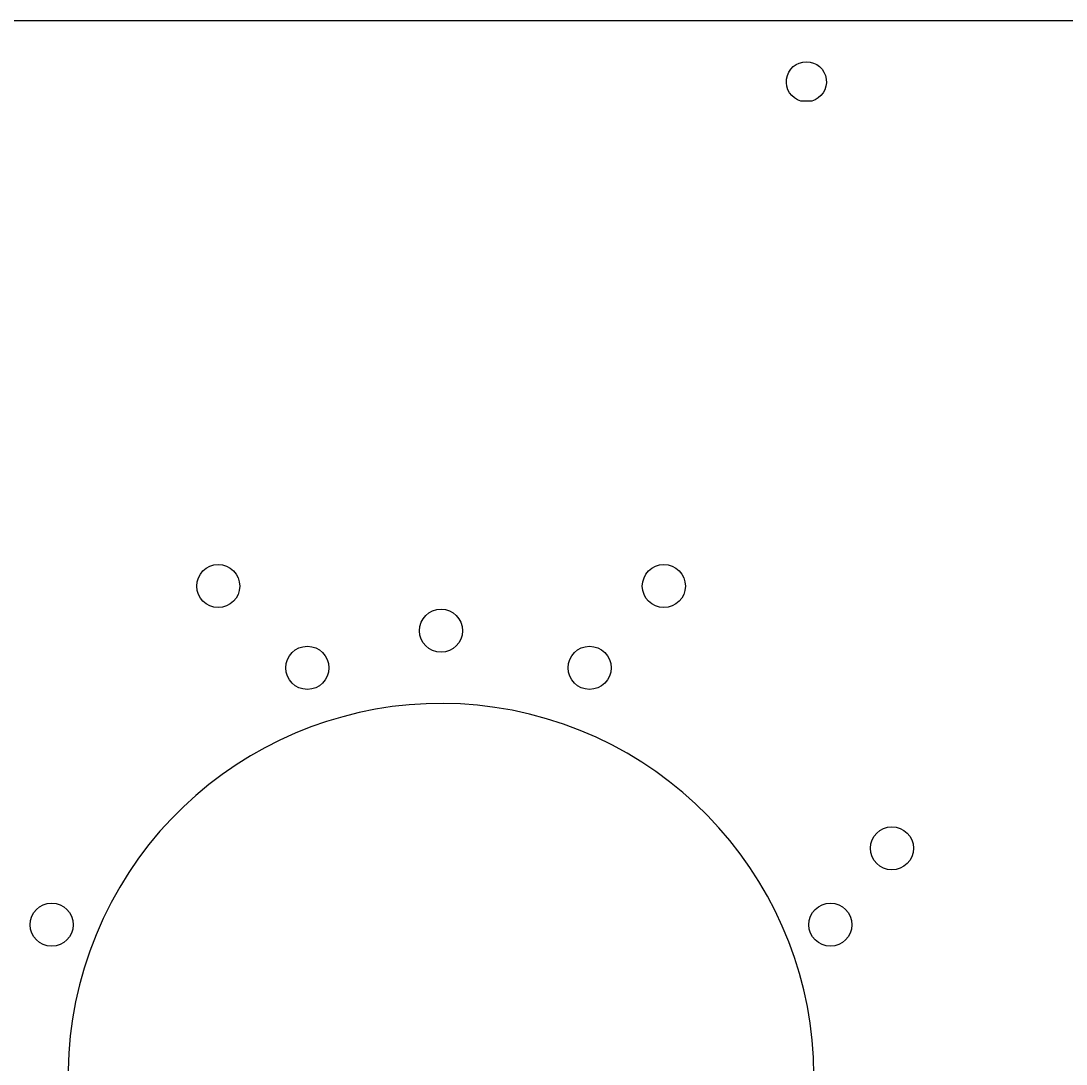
# Model space of a CAD drawing. Header units: millimetres. Extents: x -118 to 119, y -70 to 71.
# Drawn here: x -28.3 to 42.1, y 0.3 to 70.5 of the extents above; entities that cross this region are included whole.
import ezdxf

# ---------------------------------------------------------------- set-up
doc = ezdxf.new("R2010")
doc.units = ezdxf.units.MM
doc.layers.add('CUTOUTS', color=1, linetype='CONTINUOUS')
doc.layers.add('PERIMETER', color=5, linetype='CONTINUOUS')

msp = doc.modelspace()

# ---------------------------------------------------------------- linework, layer by layer
at = {"layer": 'CUTOUTS'}
msp.add_lwpolyline([(24.959, 65.144), (24.231, 65.144, -7.28011)], format="xyb", close=True, dxfattribs=at)
for centre in [(-15, 32.502), (15, 32.502), (0, 29.498), (-9, 27), (10, 27), (30.354, 14.854), (-26.212, 9.712), (26.212, 9.712)]:
    msp.add_circle(centre, 1.45, dxfattribs=at)
at = {"layer": 'PERIMETER'}
msp.add_line((102.164, 70.541), (-69.035, 70.541), dxfattribs=at)
msp.add_arc((0, -0.5), 25.1, -10.56011, 325.88457, dxfattribs=at)

doc.saveas('drawing.dxf')
